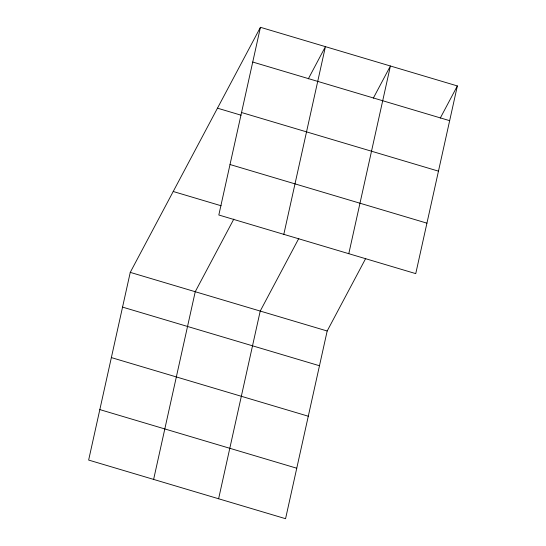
<?xml version="1.0" encoding="UTF-8"?>
<svg xmlns="http://www.w3.org/2000/svg" width="546" height="546" viewBox="0 0 546 546"><rect width="100%" height="100%" fill="white"/><g stroke="black" fill="none" stroke-linecap="round" stroke-linejoin="round"><path stroke-width="0.82" d="M260.435 27.3L218.823 215.001L415.745 273.628L457.357 85.934L260.435 27.3L130.255 272.372L88.643 460.066L285.565 518.7L327.177 330.999L365.759 258.367M153.624 479.415L195.236 291.721L233.825 219.083M218.612 498.764L260.224 311.063L298.805 238.431M283.811 234.35L325.423 46.649L308.319 78.849M348.792 253.699L390.404 65.998L373.3 98.198M440.253 118.127L457.357 85.934M252.737 62.039L449.658 120.673M241.544 112.517L438.465 171.151M217.479 108.176L241.032 115.186M230.016 164.523L426.938 223.157M173.212 191.496L221.137 205.767M130.255 272.372L327.177 330.999M122.55 307.111L319.471 365.745M111.357 357.589L308.285 416.216M99.829 409.596L296.751 468.222"/></g></svg>
